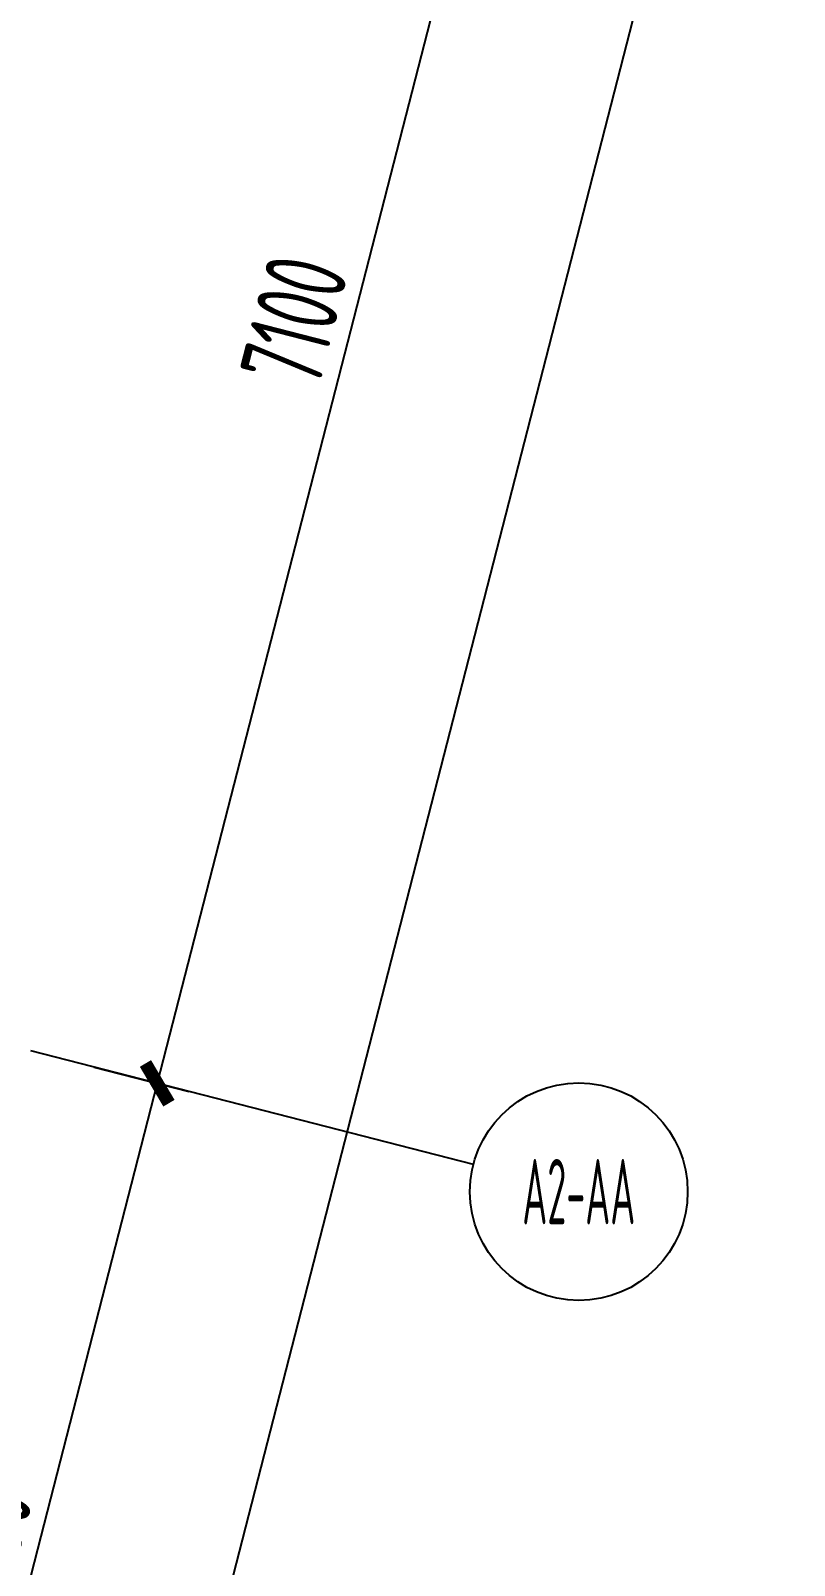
# Model space of a CAD drawing. Header units: millimetres. Extents: x 11677979 to 24947533, y -12764720 to -6308891.
# Drawn here: x 11851824 to 11855332, y -6412083 to -6405032 of the extents above; entities that cross this region are included whole.
import ezdxf
from ezdxf.enums import TextEntityAlignment as Align

# ---------------------------------------------------------------- set-up
doc = ezdxf.new("R2010")
doc.units = ezdxf.units.MM
doc.header["$LTSCALE"] = 10
for name, color, linetype in [('A2-RG-AXIS$0$A-AXIS', 1, 'Continuous'), ('A2-RG-AXIS$0$A-DIMS-100', 1, 'Continuous'), ('A2-RG-AXIS$0$A-SYMB', 4, 'Continuous'), ('A2-RI-F4$0$A2-RG-AXIS$0$A-AXIS', 1, 'Continuous'), ('A2-RI-F4$0$A2-RG-AXIS$0$A-DIMS-100', 1, 'Continuous'), ('A2-RI-F4$0$A2-RG-AXIS$0$A-SYMB', 4, 'Continuous')]:
    doc.layers.add(name, color=color, linetype=linetype)
doc.styles.add('A2-RG-AXIS$0$ECADI', font='hzs.shx', dxfattribs={"width": 0.7, "bigfont": 'hztxt.shx'})
doc.styles.add('A2-RG-AXIS$0$XD2008', font='hzs.shx', dxfattribs={"width": 0.7, "bigfont": 'hztxt.shx'})
doc.styles.add('A2-RI-F4$0$A2-RG-AXIS$0$ECADI', font='hzs.shx', dxfattribs={"width": 0.7, "bigfont": 'hztxt.shx'})
doc.styles.add('A2-RI-F4$0$A2-RG-AXIS$0$XD2008', font='hzs.shx', dxfattribs={"width": 0.7, "bigfont": 'hztxt.shx'})
doc.dimstyles.new('A2-RG-AXIS$0$XD150$0', dxfattribs={"dimscale": 150, "dimtxt": 2.5, "dimasz": 1, "dimexe": 1, "dimexo": 2, "dimgap": 0.5, "dimtad": 1, "dimdec": 0, "dimdsep": 46, "dimtxsty": 'A2-RG-AXIS$0$XD2008', "dimblk": 'A2-RG-AXIS$0$_ArchTick', "dimcen": 2.5, "dimclrt": 4, "dimaunit": 1, "dimadec": 0, "dimazin": 0, "dimtfac": 1, "dimtdec": 0, "dimtmove": 2, "dimatfit": 3, "dimfxl": 0, "dimtolj": 1, "dimtzin": 0, "dimarcsym": 0})
doc.dimstyles.new('A2-RI-F4$0$A2-RG-AXIS$0$XD150$0', dxfattribs={"dimscale": 150, "dimtxt": 2.5, "dimasz": 1, "dimexe": 1, "dimexo": 2, "dimgap": 0.5, "dimtad": 1, "dimdec": 0, "dimdsep": 46, "dimtxsty": 'A2-RI-F4$0$A2-RG-AXIS$0$XD2008', "dimblk": 'A2-RI-F4$0$A2-RG-AXIS$0$_ArchTick', "dimcen": 2.5, "dimclrt": 4, "dimaunit": 1, "dimadec": 0, "dimazin": 0, "dimtfac": 1, "dimtdec": 0, "dimtmove": 2, "dimatfit": 3, "dimfxl": 0, "dimtolj": 1, "dimtzin": 0, "dimarcsym": 0})

# ---------------------------------------------------------------- blocks, each defined once
blk = doc.blocks.new('A2-RG-AXIS$0$_ArchTick')
at = {"color": 0, "linetype": 'ByBlock', "const_width": 0.4}
blk.add_lwpolyline([(-0.5, -0.5), (0.5, 0.5)], dxfattribs=at)
blk = doc.blocks.new('*D439')
at = {"layer": 'A2-RG-AXIS$0$A-DIMS-100', "color": 0, "lineweight": -2, "ltscale": 3, "transparency": 16777216}
for p, q in [((11853881.7, -6402917.6), (11854317.5, -6403029.6)), ((11854172.2, -6402992.2), (11852405.3, -6409868.8)), ((11852114.7, -6409794.2), (11852550.5, -6409906.2))]:
    blk.add_line(p, q, dxfattribs=at)
at = {"layer": 'Defpoints', "color": 0, "ltscale": 3, "transparency": 16777216}
for p in [(11853591.1, -6402842.9), (11851824.1, -6409719.5), (11852405.3, -6409868.8)]:
    blk.add_point(p, dxfattribs=at)
at = {"layer": 'A2-RG-AXIS$0$A-DIMS-100', "color": 0, "lineweight": -2, "ltscale": 3, "transparency": 16777216, "xscale": 150, "yscale": 150, "zscale": 150}
for p, rotation in [((11854172.2, -6402992.2), 75.589284638493), ((11852405.3, -6409868.8), 255.589284638493)]:
    blk.add_blockref('A2-RG-AXIS$0$_ArchTick', p, dxfattribs=dict(at, rotation=rotation))
at = {"layer": 'A2-RG-AXIS$0$A-DIMS-100', "color": 4, "ltscale": 3, "transparency": 16777216, "insert": (11853034.5, -6406365.2), "char_height": 375, "attachment_point": 5, "rotation": 75.58928, "style": 'A2-RG-AXIS$0$XD2008'}
blk.add_mtext('\\A1;7100', dxfattribs=at)
blk = doc.blocks.new('*D440')
at = {"layer": 'A2-RG-AXIS$0$A-DIMS-100', "color": 0, "lineweight": -2, "ltscale": 3, "transparency": 16777216}
for p, q in [((11852114.7, -6409794.2), (11852550.5, -6409906.2)), ((11852405.3, -6409868.8), (11851260.4, -6414324.1)), ((11850969.9, -6414249.4), (11851405.7, -6414361.4))]:
    blk.add_line(p, q, dxfattribs=at)
at = {"layer": 'Defpoints', "color": 0, "ltscale": 3, "transparency": 16777216}
for p in [(11851824.1, -6409719.5), (11850679.3, -6414174.8), (11851260.4, -6414324.1)]:
    blk.add_point(p, dxfattribs=at)
at = {"layer": 'A2-RG-AXIS$0$A-DIMS-100', "color": 0, "lineweight": -2, "ltscale": 3, "transparency": 16777216, "xscale": 150, "yscale": 150, "zscale": 150}
for p, rotation in [((11852405.3, -6409868.8), 75.589284638493), ((11851260.4, -6414324.1), 255.589284638493)]:
    blk.add_blockref('A2-RG-AXIS$0$_ArchTick', p, dxfattribs=dict(at, rotation=rotation))
at = {"layer": 'A2-RG-AXIS$0$A-DIMS-100', "color": 4, "ltscale": 3, "transparency": 16777216, "insert": (11851578.6, -6412031.1), "char_height": 375, "attachment_point": 5, "rotation": 75.58928, "style": 'A2-RG-AXIS$0$XD2008'}
blk.add_mtext('\\A1;4600', dxfattribs=at)
blk = doc.blocks.new('*D441')
at = {"layer": 'A2-RG-AXIS$0$A-DIMS-100', "color": 0, "lineweight": -2, "ltscale": 3, "transparency": 16777216}
for p, q in [((11859481.3, -6381125.5), (11860788.8, -6381461.5)), ((11860643.5, -6381424.1), (11852132.1, -6414548.1)), ((11850969.9, -6414249.4), (11852277.4, -6414585.4))]:
    blk.add_line(p, q, dxfattribs=at)
at = {"layer": 'Defpoints', "color": 0, "ltscale": 3, "transparency": 16777216}
for p in [(11859190.7, -6381050.8), (11850679.3, -6414174.8), (11852132.1, -6414548.1)]:
    blk.add_point(p, dxfattribs=at)
at = {"layer": 'A2-RG-AXIS$0$A-DIMS-100', "color": 0, "lineweight": -2, "ltscale": 3, "transparency": 16777216, "xscale": 150, "yscale": 150, "zscale": 150}
for p, rotation in [((11860643.5, -6381424.1), 75.58928466042394), ((11852132.1, -6414548.1), 255.589284660424)]:
    blk.add_blockref('A2-RG-AXIS$0$_ArchTick', p, dxfattribs=dict(at, rotation=rotation))
at = {"layer": 'A2-RG-AXIS$0$A-DIMS-100', "color": 4, "ltscale": 3, "transparency": 16777216, "insert": (11856133.6, -6397920.8), "char_height": 375, "attachment_point": 5, "rotation": 75.58928, "style": 'A2-RG-AXIS$0$XD2008'}
blk.add_mtext('\\A1;34200', dxfattribs=at)
blk = doc.blocks.new('A2-RG-AXIS$0$ECADI-TAG-GRID')
at = {"color": 13}
blk.add_circle((0, 0), 5, dxfattribs=at)
at = {"style": 'A2-RG-AXIS$0$ECADI', "width": 0.7}
blk.add_attdef('GRID', text='', height=5, dxfattribs=at).set_placement((0, 0), align=Align.MIDDLE)
blk = doc.blocks.new('A2-RI-F4$0$A2-RG-AXIS$0$_ArchTick')
at = {"color": 0, "linetype": 'ByBlock', "const_width": 0.4}
blk.add_lwpolyline([(-0.5, -0.5), (0.5, 0.5)], dxfattribs=at)
blk = doc.blocks.new('*D964')
at = {"layer": 'A2-RI-F4$0$A2-RG-AXIS$0$A-DIMS-100', "color": 0, "lineweight": -2, "ltscale": 3, "transparency": 16777216}
for p, q in [((11853881.7, -6402917.6), (11854317.5, -6403029.6)), ((11854172.2, -6402992.2), (11852405.3, -6409868.8)), ((11852114.7, -6409794.2), (11852550.5, -6409906.2))]:
    blk.add_line(p, q, dxfattribs=at)
at = {"layer": 'Defpoints', "color": 0, "ltscale": 3, "transparency": 16777216}
for p in [(11853591.1, -6402842.9), (11851824.1, -6409719.5), (11852405.3, -6409868.8)]:
    blk.add_point(p, dxfattribs=at)
at = {"layer": 'A2-RI-F4$0$A2-RG-AXIS$0$A-DIMS-100', "color": 0, "lineweight": -2, "ltscale": 3, "transparency": 16777216, "xscale": 150, "yscale": 150, "zscale": 150}
for p, rotation in [((11854172.2, -6402992.2), 75.589284638493), ((11852405.3, -6409868.8), 255.589284638493)]:
    blk.add_blockref('A2-RI-F4$0$A2-RG-AXIS$0$_ArchTick', p, dxfattribs=dict(at, rotation=rotation))
at = {"layer": 'A2-RI-F4$0$A2-RG-AXIS$0$A-DIMS-100', "color": 4, "ltscale": 3, "transparency": 16777216, "insert": (11853034.5, -6406365.2), "char_height": 375, "attachment_point": 5, "rotation": 75.58928, "style": 'A2-RI-F4$0$A2-RG-AXIS$0$XD2008'}
blk.add_mtext('\\A1;7100', dxfattribs=at)
blk = doc.blocks.new('*D965')
at = {"layer": 'A2-RI-F4$0$A2-RG-AXIS$0$A-DIMS-100', "color": 0, "lineweight": -2, "ltscale": 3, "transparency": 16777216}
for p, q in [((11852114.7, -6409794.2), (11852550.5, -6409906.2)), ((11852405.3, -6409868.8), (11851260.4, -6414324.1)), ((11850969.9, -6414249.4), (11851405.7, -6414361.4))]:
    blk.add_line(p, q, dxfattribs=at)
at = {"layer": 'Defpoints', "color": 0, "ltscale": 3, "transparency": 16777216}
for p in [(11851824.1, -6409719.5), (11850679.3, -6414174.8), (11851260.4, -6414324.1)]:
    blk.add_point(p, dxfattribs=at)
at = {"layer": 'A2-RI-F4$0$A2-RG-AXIS$0$A-DIMS-100', "color": 0, "lineweight": -2, "ltscale": 3, "transparency": 16777216, "xscale": 150, "yscale": 150, "zscale": 150}
for p, rotation in [((11852405.3, -6409868.8), 75.589284638493), ((11851260.4, -6414324.1), 255.589284638493)]:
    blk.add_blockref('A2-RI-F4$0$A2-RG-AXIS$0$_ArchTick', p, dxfattribs=dict(at, rotation=rotation))
at = {"layer": 'A2-RI-F4$0$A2-RG-AXIS$0$A-DIMS-100', "color": 4, "ltscale": 3, "transparency": 16777216, "insert": (11851578.6, -6412031.1), "char_height": 375, "attachment_point": 5, "rotation": 75.58928, "style": 'A2-RI-F4$0$A2-RG-AXIS$0$XD2008'}
blk.add_mtext('\\A1;4600', dxfattribs=at)
blk = doc.blocks.new('*D966')
at = {"layer": 'A2-RI-F4$0$A2-RG-AXIS$0$A-DIMS-100', "color": 0, "lineweight": -2, "ltscale": 3, "transparency": 16777216}
for p, q in [((11859481.3, -6381125.5), (11860788.8, -6381461.5)), ((11860643.5, -6381424.1), (11852132.1, -6414548.1)), ((11850969.9, -6414249.4), (11852277.4, -6414585.4))]:
    blk.add_line(p, q, dxfattribs=at)
at = {"layer": 'Defpoints', "color": 0, "ltscale": 3, "transparency": 16777216}
for p in [(11859190.7, -6381050.8), (11850679.3, -6414174.8), (11852132.1, -6414548.1)]:
    blk.add_point(p, dxfattribs=at)
at = {"layer": 'A2-RI-F4$0$A2-RG-AXIS$0$A-DIMS-100', "color": 0, "lineweight": -2, "ltscale": 3, "transparency": 16777216, "xscale": 150, "yscale": 150, "zscale": 150}
for p, rotation in [((11860643.5, -6381424.1), 75.58928466042394), ((11852132.1, -6414548.1), 255.589284660424)]:
    blk.add_blockref('A2-RI-F4$0$A2-RG-AXIS$0$_ArchTick', p, dxfattribs=dict(at, rotation=rotation))
at = {"layer": 'A2-RI-F4$0$A2-RG-AXIS$0$A-DIMS-100', "color": 4, "ltscale": 3, "transparency": 16777216, "insert": (11856133.6, -6397920.8), "char_height": 375, "attachment_point": 5, "rotation": 75.58928, "style": 'A2-RI-F4$0$A2-RG-AXIS$0$XD2008'}
blk.add_mtext('\\A1;34200', dxfattribs=at)
blk = doc.blocks.new('A2-RI-F4$0$A2-RG-AXIS$0$ECADI-TAG-GRID')
at = {"color": 13}
blk.add_circle((0, 0), 5, dxfattribs=at)
at = {"style": 'A2-RI-F4$0$A2-RG-AXIS$0$ECADI', "width": 0.7}
blk.add_attdef('GRID', text='', height=5, dxfattribs=at).set_placement((0, 0), align=Align.MIDDLE)
blk = doc.blocks.new('A2-RG-AXIS')
at = {"layer": 'A2-RG-AXIS$0$A-AXIS', "ltscale": 3}
blk.add_line((11853858.1, -6410242.1), (11851824.1, -6409719.5), dxfattribs=at)
at = {"layer": 'A2-RG-AXIS$0$A-SYMB'}
ref = blk.add_blockref('A2-RG-AXIS$0$ECADI-TAG-GRID', (11854342.3, -6410366.6), dxfattribs=dict(at, xscale=99.99999999939791, yscale=99.99999999939791, zscale=99.99999999939791))
ref.add_attrib('GRID', 'A2-AA', dxfattribs={"layer": '0', "height": 300, "style": 'A2-RG-AXIS$0$ECADI', "width": 0.5}).set_placement((11854342.3, -6410366.6), align=Align.MIDDLE)
at = {"layer": 'A2-RG-AXIS$0$A-DIMS-100', "ltscale": 3}
dim = blk.add_aligned_dim(p1=(11859190.7, -6381050.8), p2=(11850679.3, -6414174.8), distance=1500, dimstyle='A2-RG-AXIS$0$XD150$0', dxfattribs=at)
dim.commit()
dim.dimension.update_dxf_attribs({"geometry": '*D441', "text_midpoint": (11856133.6, -6397920.8)})
for base, p1, p2, picture, middle in [((11852405.3, -6409868.8), (11853591.1, -6402842.9), (11851824.1, -6409719.5), '*D439', (11853034.5, -6406365.2)), ((11851260.4, -6414324.1), (11851824.1, -6409719.5), (11850679.3, -6414174.8), '*D440', (11851578.6, -6412031.1))]:
    dim = blk.add_linear_dim(base=base, p1=p1, p2=p2, angle=75.58928, dimstyle='A2-RG-AXIS$0$XD150$0', dxfattribs=at)
    dim.commit()
    dim.dimension.update_dxf_attribs({"geometry": picture, "text_midpoint": middle})
blk = doc.blocks.new('A2-RI-F4$0$A2-RG-AXIS')
at = {"layer": 'A2-RI-F4$0$A2-RG-AXIS$0$A-AXIS', "ltscale": 3}
blk.add_line((11853858.1, -6410242.1), (11851824.1, -6409719.5), dxfattribs=at)
at = {"layer": 'A2-RI-F4$0$A2-RG-AXIS$0$A-SYMB'}
ref = blk.add_blockref('A2-RI-F4$0$A2-RG-AXIS$0$ECADI-TAG-GRID', (11854342.3, -6410366.6), dxfattribs=dict(at, xscale=99.99999999939791, yscale=99.99999999939791, zscale=99.99999999939791))
ref.add_attrib('GRID', 'A2-AA', dxfattribs={"layer": '0', "height": 300, "style": 'A2-RI-F4$0$A2-RG-AXIS$0$ECADI', "width": 0.5}).set_placement((11854342.3, -6410366.6), align=Align.MIDDLE)
at = {"layer": 'A2-RI-F4$0$A2-RG-AXIS$0$A-DIMS-100', "ltscale": 3}
dim = blk.add_aligned_dim(p1=(11859190.7, -6381050.8), p2=(11850679.3, -6414174.8), distance=1500, dimstyle='A2-RI-F4$0$A2-RG-AXIS$0$XD150$0', dxfattribs=at)
dim.commit()
dim.dimension.update_dxf_attribs({"geometry": '*D966', "text_midpoint": (11856133.6, -6397920.8)})
for base, p1, p2, picture, middle in [((11852405.3, -6409868.8), (11853591.1, -6402842.9), (11851824.1, -6409719.5), '*D964', (11853034.5, -6406365.2)), ((11851260.4, -6414324.1), (11851824.1, -6409719.5), (11850679.3, -6414174.8), '*D965', (11851578.6, -6412031.1))]:
    dim = blk.add_linear_dim(base=base, p1=p1, p2=p2, angle=75.58928, dimstyle='A2-RI-F4$0$A2-RG-AXIS$0$XD150$0', dxfattribs=at)
    dim.commit()
    dim.dimension.update_dxf_attribs({"geometry": picture, "text_midpoint": middle})
blk = doc.blocks.new('A2-RI-F4')
blk.add_blockref('A2-RI-F4$0$A2-RG-AXIS', (0, 0))

msp = doc.modelspace()

# ---------------------------------------------------------------- block references
for name in ['A2-RI-F4', 'A2-RG-AXIS']:
    msp.add_blockref(name, (0, 0))

doc.saveas('drawing.dxf')
